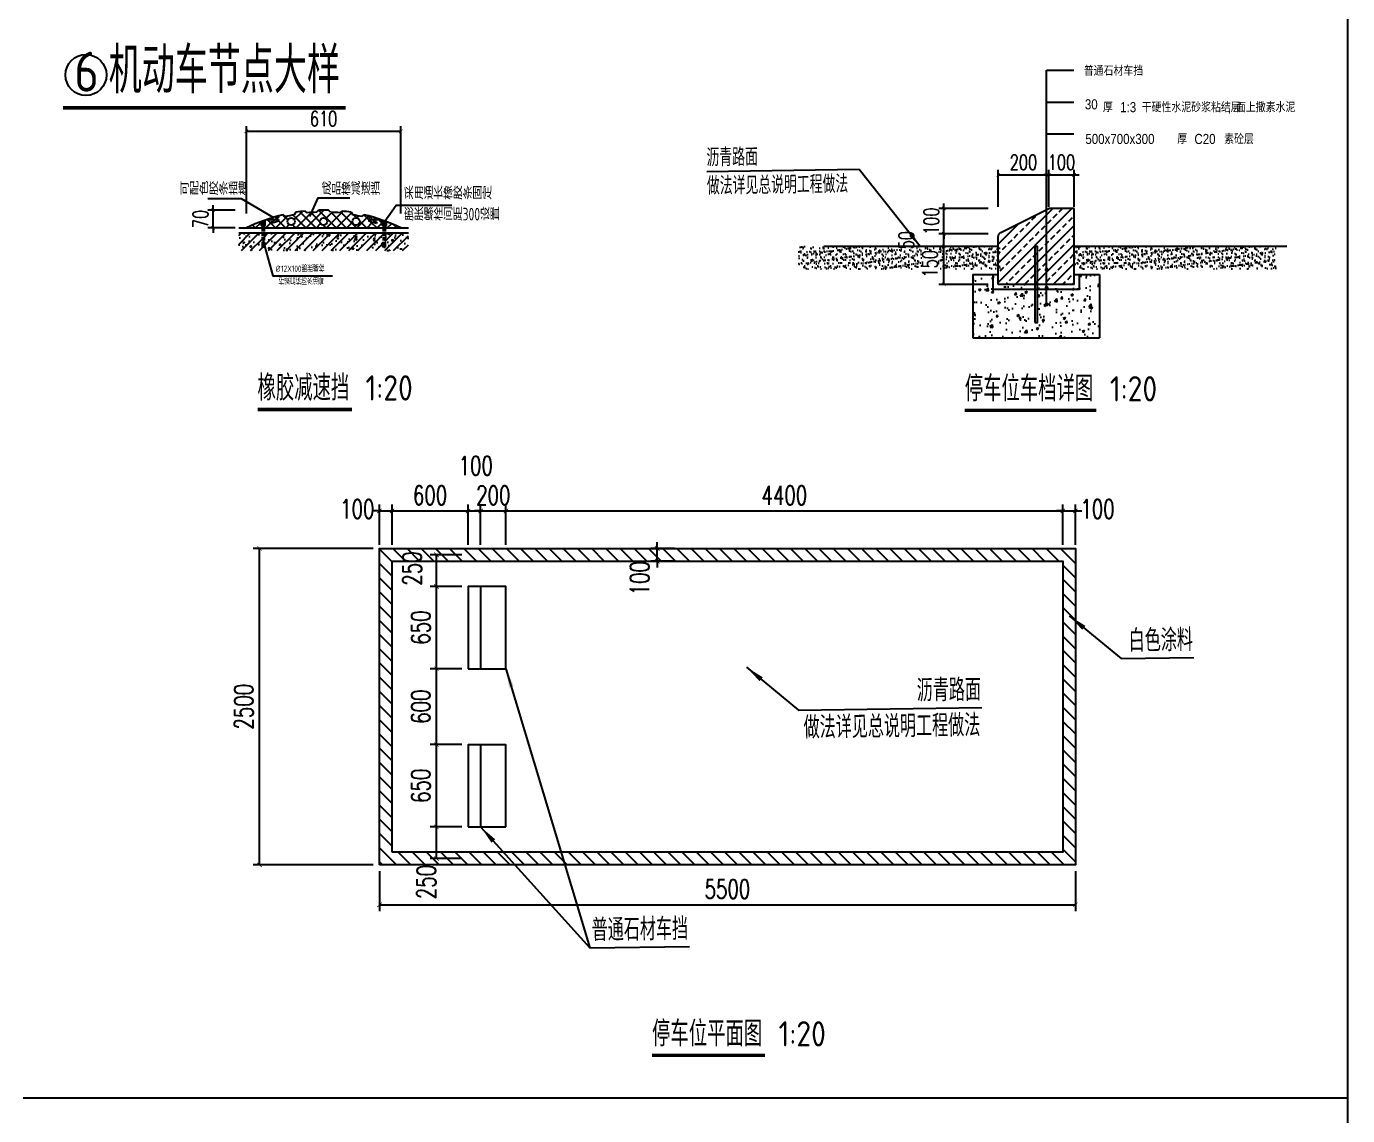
# Model space of a CAD drawing. Extents: x -40548 to 155442, y 5688 to 67136.
# Drawn here: x 125140 to 130360, y 9855 to 14156 of the extents above; entities that cross this region are included whole.
import ezdxf

# ---------------------------------------------------------------- set-up
doc = ezdxf.new("R2010")
doc.units = 0
doc.header["$LTSCALE"] = 1000
doc.linetypes.add('DASH', pattern=[0.35, 0.25, -0.1])
doc.layers.get('DEFPOINTS').update_dxf_attribs({"color": 200})
for name, color, linetype in [('0-HATCH', 8, 'Continuous'), ('1Y11景观Landscape', 4, 'Continuous'), ('1Y91面层装饰DecorativeFinish', 2, 'Continuous'), ('1Y96详图碎部填充Hatch', 127, 'Continuous'), ('1Y96详图碎部填充Hatch-RefEdit0', 127, 'Continuous'), ('2-3', 3, 'Continuous'), ('A-AXIS-DP', 126, 'Continuous'), ('A-LIN-V', 9, 'Continuous'), ('A-TEXT', 61, 'Continuous'), ('AE-PATN-MATE', 8, 'Continuous'), ('AE-STRU-HACH', 40, 'Continuous'), ('AE-SUFC', 3, 'Continuous'), ('AE-WALL', 255, 'Continuous'), ('DIM_LEAD', 3, 'Continuous'), ('DIM_SYMB', 3, 'Continuous'), ('PUB_DIM', 3, 'Continuous'), ('建-尺寸', 3, 'Continuous')]:
    doc.layers.add(name, color=color, linetype=linetype)
doc.styles.add('_TCH_DIM', font='SIMPLEX', dxfattribs={"bigfont": 'GBCBIG'})
doc.styles.add('_TCH_DIM_T3', font='SIMPLEX', dxfattribs={"width": 0.705882, "bigfont": 'GBCBIG'})
doc.styles.add('A-DIM_T3', font='SIMPLEX', dxfattribs={"width": 0.705882, "bigfont": 'GBCBIG'})
doc.styles.get("Standard").update_dxf_attribs({"font": 'gbenor.shx', "bigfont": 'gbcbig.shx'})
doc.styles.add('TH-STYLE1', font='@TSSDENG', dxfattribs={"width": 0.7, "bigfont": '@TSSDCHN'})
doc.styles.add('文字', font='jrs.shx', dxfattribs={"width": 0.85, "bigfont": 'hztxt.shx'})
doc.dimstyles.new('_TCH_ARCH-20', dxfattribs={"dimscale": 20, "dimtxt": 2.975, "dimasz": 1, "dimexe": 1, "dimexo": 1, "dimgap": 1, "dimtad": 1, "dimdec": 0, "dimzin": 0, "dimdsep": 46, "dimtxsty": '_TCH_DIM_T3', "dimblk": 'ARCHTICK', "dimcen": 0.09, "dimclrt": 7, "dimazin": 2, "dimtfac": 1, "dimtdec": 0, "dimtix": 1, "dimtmove": 2, "dimatfit": 3, "dimfxl": 0, "dimtolj": 1, "dimtzin": 0, "dimarcsym": 0})
doc.dimstyles.new('_TCH_ARCH-50', dxfattribs={"dimscale": 50, "dimtxt": 2.975, "dimasz": 1, "dimexe": 1, "dimexo": 1, "dimgap": 1, "dimtad": 1, "dimdec": 0, "dimzin": 0, "dimdsep": 46, "dimtxsty": '_TCH_DIM_T3', "dimblk": 'ARCHTICK', "dimcen": 0.09, "dimclrt": 7, "dimazin": 2, "dimtfac": 1, "dimtdec": 0, "dimtix": 1, "dimtmove": 2, "dimatfit": 3, "dimfxl": 0, "dimtolj": 1, "dimtzin": 0, "dimarcsym": 0})
doc.dimstyles.new('A-DIM-50', dxfattribs={"dimscale": 50, "dimtxt": 2.975, "dimasz": 1, "dimexe": 1, "dimexo": 1, "dimgap": 1, "dimtad": 1, "dimdec": 0, "dimzin": 0, "dimdsep": 46, "dimtxsty": 'A-DIM_T3', "dimblk": 'ARCHTICK', "dimcen": 0.09, "dimclrt": 7, "dimazin": 2, "dimtfac": 1, "dimtdec": 0, "dimtix": 1, "dimtmove": 2, "dimatfit": 3, "dimfxl": 0, "dimtolj": 1, "dimtzin": 0, "dimarcsym": 0})

# ---------------------------------------------------------------- blocks, each defined once
blk = doc.blocks.new('A$C7E667469')
at = {"layer": '1Y11景观Landscape'}
h = blk.add_hatch(dxfattribs=at)
h.set_pattern_fill('ANSI31', color=0, scale=50, angle=359.1732)
h.set_pattern_definition([(45, (-67659.79, -15784.92), (-56.1266, 56.1266), [])])
h.paths.add_polyline_path([(-1183, 2281), (1317, 2281), (1317, -3219), (-1183, -3219)])
h.paths.add_polyline_path([(-1083, 2181), (1217, 2181), (1217, -3119), (-1083, -3119)], flags=16)
at = {"layer": '1Y11景观Landscape', "color": 0}
for p, q in [((-883, 1481), (-233, 1481)), ((367, 1481), (1017, 1481))]:
    blk.add_line(p, q, dxfattribs=at)
for points in [[(-1183, 2281), (1317, 2281), (1317, -3219), (-1183, -3219)], [(-1083, 2181), (1217, 2181), (1217, -3119), (-1083, -3119)]]:
    blk.add_lwpolyline(points, close=True, dxfattribs=at)
for points in [[(-883, 1581), (-883, 1281)], [(-883, 1281), (-233, 1281), (-233, 1581), (-883, 1581)], [(367, 1581), (367, 1281)], [(367, 1281), (1017, 1281), (1017, 1581), (367, 1581)]]:
    blk.add_lwpolyline(points, dxfattribs=at)
blk = doc.blocks.new('_ArchTick')
at = {"color": 0, "linetype": 'ByBlock', "const_width": 0.1}
blk.add_lwpolyline([(-0.35, -0.35), (0.35, 0.35)], dxfattribs=at)
blk = doc.blocks.new('*D257')
at = {"layer": 'DEFPOINTS', "color": 0}
for p in [(141874, 9697), (142062, 9697), (142062, 9597)]:
    blk.add_point(p, dxfattribs=at)
at = {"layer": 'PUB_DIM', "color": 0, "lineweight": -2}
for p, q in [((141874, 9697), (141874, 9747)), ((142012, 9697), (141824, 9697)), ((141874, 9597), (141874, 9697)), ((142012, 9597), (141824, 9597)), ((141874, 9597), (141874, 9547))]:
    blk.add_line(p, q, dxfattribs=at)
at = {"layer": 'PUB_DIM', "color": 0, "lineweight": -2, "xscale": 50, "yscale": 50, "zscale": 50}
for p, rotation in [((141874, 9697), 270.0000009600452), ((141874, 9597), 90.00000096004514)]:
    blk.add_blockref('_ArchTick', p, dxfattribs=dict(at, rotation=rotation))
at = {"layer": 'PUB_DIM', "color": 7, "insert": (141736, 9462), "char_height": 148.8, "attachment_point": 5, "rotation": 90, "style": '_TCH_DIM_T3'}
blk.add_mtext('\\A1;100', dxfattribs=at)
blk = doc.blocks.new('*D258')
at = {"layer": 'DEFPOINTS', "color": 0}
for p in [(139779, 9993), (139679, 9675), (139779, 9675)]:
    blk.add_point(p, dxfattribs=at)
at = {"layer": 'PUB_DIM', "color": 0, "lineweight": -2}
for p, q in [((139679, 9725), (139679, 10043)), ((139779, 9725), (139779, 10043)), ((139679, 9993), (139629, 9993)), ((139679, 9993), (139779, 9993)), ((139779, 9993), (139829, 9993))]:
    blk.add_line(p, q, dxfattribs=at)
at = {"layer": 'PUB_DIM', "color": 0, "lineweight": -2, "xscale": 50, "yscale": 50, "zscale": 50}
blk.add_blockref('_ArchTick', (139679, 9993), dxfattribs=at)
at = {"layer": 'PUB_DIM', "color": 0, "lineweight": -2, "xscale": 50, "yscale": 50, "zscale": 50, "rotation": 180}
blk.add_blockref('_ArchTick', (139779, 9993), dxfattribs=at)
at = {"layer": 'PUB_DIM', "color": 7, "insert": (139504, 10008), "char_height": 148.8, "attachment_point": 5, "style": '_TCH_DIM_T3'}
blk.add_mtext('\\A1;100', dxfattribs=at)
blk = doc.blocks.new('*D259')
at = {"layer": 'DEFPOINTS', "color": 0}
for p in [(140379, 9993), (139779, 9675), (140379, 9675)]:
    blk.add_point(p, dxfattribs=at)
at = {"layer": 'PUB_DIM', "color": 0, "lineweight": -2}
for p, q in [((139779, 9725), (139779, 10043)), ((140379, 9725), (140379, 10043)), ((139779, 9993), (140379, 9993))]:
    blk.add_line(p, q, dxfattribs=at)
at = {"layer": 'PUB_DIM', "color": 0, "lineweight": -2, "xscale": 50, "yscale": 50, "zscale": 50, "rotation": 180}
blk.add_blockref('_ArchTick', (139779, 9993), dxfattribs=at)
at = {"layer": 'PUB_DIM', "color": 0, "lineweight": -2, "xscale": 50, "yscale": 50, "zscale": 50}
blk.add_blockref('_ArchTick', (140379, 9993), dxfattribs=at)
at = {"layer": 'PUB_DIM', "color": 7, "insert": (140079, 10117), "char_height": 148.8, "attachment_point": 5, "style": '_TCH_DIM_T3'}
blk.add_mtext('\\A1;600', dxfattribs=at)
blk = doc.blocks.new('*D260')
at = {"layer": 'DEFPOINTS', "color": 0}
for p in [(140479, 9993), (140379, 9675), (140479, 9675)]:
    blk.add_point(p, dxfattribs=at)
at = {"layer": 'PUB_DIM', "color": 0, "lineweight": -2}
for p, q in [((140379, 9725), (140379, 10043)), ((140479, 9725), (140479, 10043)), ((140379, 9993), (140479, 9993))]:
    blk.add_line(p, q, dxfattribs=at)
at = {"layer": 'PUB_DIM', "color": 0, "lineweight": -2, "xscale": 50, "yscale": 50, "zscale": 50, "rotation": 180}
blk.add_blockref('_ArchTick', (140379, 9993), dxfattribs=at)
at = {"layer": 'PUB_DIM', "color": 0, "lineweight": -2, "xscale": 50, "yscale": 50, "zscale": 50}
blk.add_blockref('_ArchTick', (140479, 9993), dxfattribs=at)
at = {"layer": 'PUB_DIM', "color": 7, "insert": (140440, 10350), "char_height": 148.8, "attachment_point": 5, "style": '_TCH_DIM_T3'}
blk.add_mtext('\\A1;100', dxfattribs=at)
blk = doc.blocks.new('*D261')
at = {"layer": 'DEFPOINTS', "color": 0}
for p in [(140679, 9993), (140479, 9675), (140679, 9675)]:
    blk.add_point(p, dxfattribs=at)
at = {"layer": 'PUB_DIM', "color": 0, "lineweight": -2}
for p, q in [((140479, 9725), (140479, 10043)), ((140679, 9725), (140679, 10043)), ((140479, 9993), (140429, 9993)), ((140479, 9993), (140679, 9993)), ((140679, 9993), (140729, 9993))]:
    blk.add_line(p, q, dxfattribs=at)
at = {"layer": 'PUB_DIM', "color": 0, "lineweight": -2, "xscale": 50, "yscale": 50, "zscale": 50}
blk.add_blockref('_ArchTick', (140479, 9993), dxfattribs=at)
at = {"layer": 'PUB_DIM', "color": 0, "lineweight": -2, "xscale": 50, "yscale": 50, "zscale": 50, "rotation": 180}
blk.add_blockref('_ArchTick', (140679, 9993), dxfattribs=at)
at = {"layer": 'PUB_DIM', "color": 7, "insert": (140579, 10117), "char_height": 148.8, "attachment_point": 5, "style": '_TCH_DIM_T3'}
blk.add_mtext('\\A1;200', dxfattribs=at)
blk = doc.blocks.new('*D262')
at = {"layer": 'DEFPOINTS', "color": 0}
for p in [(145079, 9993), (140679, 9675), (145079, 9675)]:
    blk.add_point(p, dxfattribs=at)
at = {"layer": 'PUB_DIM', "color": 0, "lineweight": -2}
for p, q in [((140679, 9725), (140679, 10043)), ((145079, 9725), (145079, 10043)), ((140679, 9993), (145079, 9993))]:
    blk.add_line(p, q, dxfattribs=at)
at = {"layer": 'PUB_DIM', "color": 0, "lineweight": -2, "xscale": 50, "yscale": 50, "zscale": 50, "rotation": 180}
blk.add_blockref('_ArchTick', (140679, 9993), dxfattribs=at)
at = {"layer": 'PUB_DIM', "color": 0, "lineweight": -2, "xscale": 50, "yscale": 50, "zscale": 50}
blk.add_blockref('_ArchTick', (145079, 9993), dxfattribs=at)
at = {"layer": 'PUB_DIM', "color": 7, "insert": (142879, 10117), "char_height": 148.8, "attachment_point": 5, "style": '_TCH_DIM_T3'}
blk.add_mtext('\\A1;4400', dxfattribs=at)
blk = doc.blocks.new('*D263')
at = {"layer": 'DEFPOINTS', "color": 0}
for p in [(145179, 9993), (145079, 9675), (145179, 9675)]:
    blk.add_point(p, dxfattribs=at)
at = {"layer": 'PUB_DIM', "color": 0, "lineweight": -2}
for p, q in [((145079, 9725), (145079, 10043)), ((145179, 9725), (145179, 10043)), ((145079, 9993), (145029, 9993)), ((145079, 9993), (145179, 9993)), ((145179, 9993), (145229, 9993))]:
    blk.add_line(p, q, dxfattribs=at)
at = {"layer": 'PUB_DIM', "color": 0, "lineweight": -2, "xscale": 50, "yscale": 50, "zscale": 50}
blk.add_blockref('_ArchTick', (145079, 9993), dxfattribs=at)
at = {"layer": 'PUB_DIM', "color": 0, "lineweight": -2, "xscale": 50, "yscale": 50, "zscale": 50, "rotation": 180}
blk.add_blockref('_ArchTick', (145179, 9993), dxfattribs=at)
at = {"layer": 'PUB_DIM', "color": 7, "insert": (145354, 10008), "char_height": 148.8, "attachment_point": 5, "style": '_TCH_DIM_T3'}
blk.add_mtext('\\A1;100', dxfattribs=at)
blk = doc.blocks.new('*D264')
at = {"layer": 'DEFPOINTS', "color": 0}
for p in [(140130, 7497), (140379, 7497), (140379, 7247)]:
    blk.add_point(p, dxfattribs=at)
at = {"layer": 'PUB_DIM', "color": 0, "lineweight": -2}
for p, q in [((140329, 7497), (140080, 7497)), ((140130, 7247), (140130, 7497)), ((140329, 7247), (140080, 7247))]:
    blk.add_line(p, q, dxfattribs=at)
at = {"layer": 'PUB_DIM', "color": 0, "lineweight": -2, "xscale": 50, "yscale": 50, "zscale": 50}
for p, rotation in [((140130, 7497), 90.00001371448006), ((140130, 7247), 270.0000137144801)]:
    blk.add_blockref('_ArchTick', p, dxfattribs=dict(at, rotation=rotation))
at = {"layer": 'PUB_DIM', "color": 7, "insert": (140049, 7062), "char_height": 148.8, "attachment_point": 5, "rotation": 90, "style": '_TCH_DIM_T3'}
blk.add_mtext('\\A1;250', dxfattribs=at)
blk = doc.blocks.new('*D265')
at = {"layer": 'DEFPOINTS', "color": 0}
for p in [(140130, 8147), (140379, 8147), (140379, 7497)]:
    blk.add_point(p, dxfattribs=at)
at = {"layer": 'PUB_DIM', "color": 0, "lineweight": -2}
for p, q in [((140329, 8147), (140080, 8147)), ((140130, 7497), (140130, 8147)), ((140329, 7497), (140080, 7497))]:
    blk.add_line(p, q, dxfattribs=at)
at = {"layer": 'PUB_DIM', "color": 0, "lineweight": -2, "xscale": 50, "yscale": 50, "zscale": 50}
for p, rotation in [((140130, 8147), 90.00001371447806), ((140130, 7497), 270.0000137144781)]:
    blk.add_blockref('_ArchTick', p, dxfattribs=dict(at, rotation=rotation))
at = {"layer": 'PUB_DIM', "color": 7, "insert": (140006, 7822), "char_height": 148.8, "attachment_point": 5, "rotation": 90, "style": '_TCH_DIM_T3'}
blk.add_mtext('\\A1;650', dxfattribs=at)
blk = doc.blocks.new('*D266')
at = {"layer": 'DEFPOINTS', "color": 0}
for p in [(140130, 8747), (140379, 8747), (140379, 8147)]:
    blk.add_point(p, dxfattribs=at)
at = {"layer": 'PUB_DIM', "color": 0, "lineweight": -2}
for p, q in [((140329, 8747), (140080, 8747)), ((140130, 8147), (140130, 8747)), ((140329, 8147), (140080, 8147))]:
    blk.add_line(p, q, dxfattribs=at)
at = {"layer": 'PUB_DIM', "color": 0, "lineweight": -2, "xscale": 50, "yscale": 50, "zscale": 50}
for p, rotation in [((140130, 8747), 90.00001371447809), ((140130, 8147), 270.0000137144781)]:
    blk.add_blockref('_ArchTick', p, dxfattribs=dict(at, rotation=rotation))
at = {"layer": 'PUB_DIM', "color": 7, "insert": (140006, 8447), "char_height": 148.8, "attachment_point": 5, "rotation": 90, "style": '_TCH_DIM_T3'}
blk.add_mtext('\\A1;600', dxfattribs=at)
blk = doc.blocks.new('*D267')
at = {"layer": 'DEFPOINTS', "color": 0}
for p in [(140130, 9397), (140379, 9397), (140379, 8747)]:
    blk.add_point(p, dxfattribs=at)
at = {"layer": 'PUB_DIM', "color": 0, "lineweight": -2}
for p, q in [((140329, 9397), (140080, 9397)), ((140130, 8747), (140130, 9397)), ((140329, 8747), (140080, 8747))]:
    blk.add_line(p, q, dxfattribs=at)
at = {"layer": 'PUB_DIM', "color": 0, "lineweight": -2, "xscale": 50, "yscale": 50, "zscale": 50}
for p, rotation in [((140130, 9397), 90.00001371447806), ((140130, 8747), 270.0000137144781)]:
    blk.add_blockref('_ArchTick', p, dxfattribs=dict(at, rotation=rotation))
at = {"layer": 'PUB_DIM', "color": 7, "insert": (140006, 9072), "char_height": 148.8, "attachment_point": 5, "rotation": 90, "style": '_TCH_DIM_T3'}
blk.add_mtext('\\A1;650', dxfattribs=at)
blk = doc.blocks.new('*D268')
at = {"layer": 'DEFPOINTS', "color": 0}
for p in [(140130, 9647), (140379, 9647), (140379, 9397)]:
    blk.add_point(p, dxfattribs=at)
at = {"layer": 'PUB_DIM', "color": 0, "lineweight": -2}
for p, q in [((140329, 9647), (140080, 9647)), ((140130, 9397), (140130, 9647)), ((140329, 9397), (140080, 9397))]:
    blk.add_line(p, q, dxfattribs=at)
at = {"layer": 'PUB_DIM', "color": 0, "lineweight": -2, "xscale": 50, "yscale": 50, "zscale": 50}
for p, rotation in [((140130, 9647), 90.00001371448006), ((140130, 9397), 270.0000137144801)]:
    blk.add_blockref('_ArchTick', p, dxfattribs=dict(at, rotation=rotation))
at = {"layer": 'PUB_DIM', "color": 7, "insert": (139937, 9538), "char_height": 148.8, "attachment_point": 5, "rotation": 90, "style": '_TCH_DIM_T3'}
blk.add_mtext('\\A1;250', dxfattribs=at)
blk = doc.blocks.new('*D269')
at = {"layer": 'DEFPOINTS', "color": 0}
for p in [(139679, 7197), (145179, 7197), (145179, 6882)]:
    blk.add_point(p, dxfattribs=at)
at = {"layer": 'PUB_DIM', "color": 0, "lineweight": -2}
for p, q in [((139679, 7147), (139679, 6832)), ((145179, 7147), (145179, 6832)), ((139679, 6882), (145179, 6882))]:
    blk.add_line(p, q, dxfattribs=at)
at = {"layer": 'PUB_DIM', "color": 0, "lineweight": -2, "xscale": 50, "yscale": 50, "zscale": 50, "rotation": 180}
blk.add_blockref('_ArchTick', (139679, 6882), dxfattribs=at)
at = {"layer": 'PUB_DIM', "color": 0, "lineweight": -2, "xscale": 50, "yscale": 50, "zscale": 50}
blk.add_blockref('_ArchTick', (145179, 6882), dxfattribs=at)
at = {"layer": 'PUB_DIM', "color": 7, "insert": (142429, 7006), "char_height": 148.8, "attachment_point": 5, "style": '_TCH_DIM_T3'}
blk.add_mtext('\\A1;5500', dxfattribs=at)
blk = doc.blocks.new('*D270')
at = {"layer": 'DEFPOINTS', "color": 0}
for p in [(138732, 9697), (139679, 9697), (139679, 7197)]:
    blk.add_point(p, dxfattribs=at)
at = {"layer": '建-尺寸', "color": 0, "lineweight": -2}
for p, q in [((139629, 9697), (138682, 9697)), ((138732, 7197), (138732, 9697)), ((139629, 7197), (138682, 7197))]:
    blk.add_line(p, q, dxfattribs=at)
at = {"layer": '建-尺寸', "color": 0, "lineweight": -2, "xscale": 50, "yscale": 50, "zscale": 50}
for p, rotation in [((138732, 9697), 90.00000006983535), ((138732, 7197), 270.0000000698354)]:
    blk.add_blockref('_ArchTick', p, dxfattribs=dict(at, rotation=rotation))
at = {"layer": '建-尺寸', "color": 7, "insert": (138607, 8447), "char_height": 148.8, "attachment_point": 5, "rotation": 90, "style": 'A-DIM_T3'}
blk.add_mtext('\\A1;2500', dxfattribs=at)
blk = doc.blocks.new('*D188')
at = {"layer": 'DEFPOINTS', "color": 0}
for p in [(126618.7, 13742.3), (126008.7, 13397.3), (126618.7, 13397.3)]:
    blk.add_point(p, dxfattribs=at)
at = {"layer": 'PUB_DIM', "color": 0, "lineweight": -2}
for p, q in [((126008.7, 13417.3), (126008.7, 13762.3)), ((126008.7, 13742.3), (126618.7, 13742.3)), ((126618.7, 13417.3), (126618.7, 13762.3))]:
    blk.add_line(p, q, dxfattribs=at)
at = {"layer": 'PUB_DIM', "color": 0, "lineweight": -2, "xscale": 20, "yscale": 20, "zscale": 20, "rotation": 180}
blk.add_blockref('_ArchTick', (126008.7, 13742.3), dxfattribs=at)
at = {"layer": 'PUB_DIM', "color": 0, "lineweight": -2, "xscale": 20, "yscale": 20, "zscale": 20}
blk.add_blockref('_ArchTick', (126618.7, 13742.3), dxfattribs=at)
at = {"layer": 'PUB_DIM', "color": 7, "insert": (126313.7, 13792.1), "char_height": 59.5, "attachment_point": 5, "style": '_TCH_DIM_T3'}
blk.add_mtext('\\A1;610', dxfattribs=at)
blk = doc.blocks.new('*D189')
at = {"layer": 'DEFPOINTS', "color": 0}
for p in [(125877, 13430.9), (125983.9, 13430.9), (125983.9, 13360.9)]:
    blk.add_point(p, dxfattribs=at)
at = {"layer": 'PUB_DIM', "color": 0, "lineweight": -2}
for p, q in [((125963.9, 13430.9), (125857, 13430.9)), ((125877, 13430.9), (125877, 13450.9)), ((125877, 13360.9), (125877, 13430.9)), ((125963.9, 13360.9), (125857, 13360.9)), ((125877, 13360.9), (125877, 13340.9))]:
    blk.add_line(p, q, dxfattribs=at)
at = {"layer": 'PUB_DIM', "color": 0, "lineweight": -2, "xscale": 20, "yscale": 20, "zscale": 20}
for p, rotation in [((125877, 13430.9), 270), ((125877, 13360.9), 90)]:
    blk.add_blockref('_ArchTick', p, dxfattribs=dict(at, rotation=rotation))
at = {"layer": 'PUB_DIM', "color": 7, "insert": (125827.3, 13395.9), "char_height": 59.5, "attachment_point": 5, "rotation": 90, "style": '_TCH_DIM_T3'}
blk.add_mtext('\\A1;70', dxfattribs=at)
blk = doc.blocks.new('*D206')
at = {"layer": 'DEFPOINTS', "color": 0}
for p in [(128764.7, 13287.2), (128959.2, 13287.2), (128959.2, 13137.2)]:
    blk.add_point(p, dxfattribs=at)
at = {"layer": 'PUB_DIM', "color": 0, "lineweight": -2}
for p, q in [((128939.2, 13287.2), (128744.7, 13287.2)), ((128764.7, 13137.2), (128764.7, 13287.2)), ((128939.2, 13137.2), (128744.7, 13137.2))]:
    blk.add_line(p, q, dxfattribs=at)
at = {"layer": 'PUB_DIM', "color": 0, "lineweight": -2, "xscale": 20, "yscale": 20, "zscale": 20}
for p, rotation in [((128764.7, 13287.2), 90.0000009620128), ((128764.7, 13137.2), 270.0000009620128)]:
    blk.add_blockref('_ArchTick', p, dxfattribs=dict(at, rotation=rotation))
at = {"layer": 'PUB_DIM', "color": 7, "insert": (128709.7, 13219.1), "char_height": 59.5, "attachment_point": 5, "rotation": 90, "style": '_TCH_DIM_T3'}
blk.add_mtext('\\A1;150', dxfattribs=at)
blk = doc.blocks.new('*D207')
at = {"layer": 'DEFPOINTS', "color": 0}
for p in [(128764.7, 13337.2), (128959.2, 13337.2), (128959.2, 13287.2)]:
    blk.add_point(p, dxfattribs=at)
at = {"layer": 'PUB_DIM', "color": 0, "lineweight": -2}
for p, q in [((128939.2, 13337.2), (128744.7, 13337.2)), ((128764.7, 13287.2), (128764.7, 13337.2)), ((128939.2, 13287.2), (128744.7, 13287.2))]:
    blk.add_line(p, q, dxfattribs=at)
at = {"layer": 'PUB_DIM', "color": 0, "lineweight": -2, "xscale": 20, "yscale": 20, "zscale": 20}
for p, rotation in [((128764.7, 13337.2), 90.00000096201278), ((128764.7, 13287.2), 270.0000009620127)]:
    blk.add_blockref('_ArchTick', p, dxfattribs=dict(at, rotation=rotation))
at = {"layer": 'PUB_DIM', "color": 7, "insert": (128616.1, 13312.2), "char_height": 59.5, "attachment_point": 5, "rotation": 90, "style": '_TCH_DIM_T3'}
blk.add_mtext('\\A1;50', dxfattribs=at)
blk = doc.blocks.new('*D208')
at = {"layer": 'DEFPOINTS', "color": 0}
for p in [(128764.7, 13437.2), (128959.2, 13437.2), (128959.2, 13337.2)]:
    blk.add_point(p, dxfattribs=at)
at = {"layer": 'PUB_DIM', "color": 0, "lineweight": -2}
for p, q in [((128939.2, 13437.2), (128744.7, 13437.2)), ((128764.7, 13437.2), (128764.7, 13457.2)), ((128764.7, 13337.2), (128764.7, 13437.2)), ((128939.2, 13337.2), (128744.7, 13337.2)), ((128764.7, 13337.2), (128764.7, 13317.2))]:
    blk.add_line(p, q, dxfattribs=at)
at = {"layer": 'PUB_DIM', "color": 0, "lineweight": -2, "xscale": 20, "yscale": 20, "zscale": 20}
for p, rotation in [((128764.7, 13437.2), 270.0000009620127), ((128764.7, 13337.2), 90.00000096201279)]:
    blk.add_blockref('_ArchTick', p, dxfattribs=dict(at, rotation=rotation))
at = {"layer": 'PUB_DIM', "color": 7, "insert": (128715, 13387.2), "char_height": 59.5, "attachment_point": 5, "rotation": 90, "style": '_TCH_DIM_T3'}
blk.add_mtext('\\A1;100', dxfattribs=at)
blk = doc.blocks.new('*D209')
at = {"layer": 'DEFPOINTS', "color": 0}
for p in [(129179.2, 13569.9), (128979.2, 13423.5), (129179.2, 13423.5)]:
    blk.add_point(p, dxfattribs=at)
at = {"layer": 'PUB_DIM', "color": 0, "lineweight": -2}
for p, q in [((128979.2, 13443.5), (128979.2, 13589.9)), ((129179.2, 13443.5), (129179.2, 13589.9)), ((128979.2, 13569.9), (129179.2, 13569.9))]:
    blk.add_line(p, q, dxfattribs=at)
at = {"layer": 'PUB_DIM', "color": 0, "lineweight": -2, "xscale": 20, "yscale": 20, "zscale": 20, "rotation": 180}
blk.add_blockref('_ArchTick', (128979.2, 13569.9), dxfattribs=at)
at = {"layer": 'PUB_DIM', "color": 0, "lineweight": -2, "xscale": 20, "yscale": 20, "zscale": 20}
blk.add_blockref('_ArchTick', (129179.2, 13569.9), dxfattribs=at)
at = {"layer": 'PUB_DIM', "color": 7, "insert": (129079.2, 13619.7), "char_height": 59.5, "attachment_point": 5, "style": '_TCH_DIM_T3'}
blk.add_mtext('\\A1;200', dxfattribs=at)
blk = doc.blocks.new('*D210')
at = {"layer": 'DEFPOINTS', "color": 0}
for p in [(129279.2, 13569.9), (129179.2, 13423.5), (129279.2, 13423.5)]:
    blk.add_point(p, dxfattribs=at)
at = {"layer": 'PUB_DIM', "color": 0, "lineweight": -2}
for p, q in [((129179.2, 13443.5), (129179.2, 13589.9)), ((129279.2, 13443.5), (129279.2, 13589.9)), ((129179.2, 13569.9), (129159.2, 13569.9)), ((129179.2, 13569.9), (129279.2, 13569.9)), ((129279.2, 13569.9), (129299.2, 13569.9))]:
    blk.add_line(p, q, dxfattribs=at)
at = {"layer": 'PUB_DIM', "color": 0, "lineweight": -2, "xscale": 20, "yscale": 20, "zscale": 20}
blk.add_blockref('_ArchTick', (129179.2, 13569.9), dxfattribs=at)
at = {"layer": 'PUB_DIM', "color": 0, "lineweight": -2, "xscale": 20, "yscale": 20, "zscale": 20, "rotation": 180}
blk.add_blockref('_ArchTick', (129279.2, 13569.9), dxfattribs=at)
at = {"layer": 'PUB_DIM', "color": 7, "insert": (129229.2, 13619.7), "char_height": 59.5, "attachment_point": 5, "style": '_TCH_DIM_T3'}
blk.add_mtext('\\A1;100', dxfattribs=at)
blk = doc.blocks.new('345345retert')
at = {"layer": 'DIM_LEAD'}
for points in [[(145129.6, 9165.4), (145232.8, 9054.7), (145258.2, 9085.6)], [(140679, 8747.1), (140703, 8597.7), (140741.3, 8609.2)], [(142580, 8759), (142683.1, 8648.2), (142708.5, 8679.1)], [(140479, 7497.1), (140564.6, 7372.4), (140594.3, 7399.2)]]:
    blk.add_hatch(color=256, dxfattribs=at).paths.add_polyline_path(points, flags=17)
for p, q in [((145129.6, 9165.4), (145541.2, 8826.9)), ((145541.2, 8826.9), (146115.4, 8835.1)), ((140679, 8747.1), (141341.4, 6541.7)), ((142580, 8759), (142991.6, 8420.4)), ((142991.6, 8420.4), (144440.5, 8441.3)), ((140479, 7497.1), (141341.4, 6541.7)), ((141341.4, 6541.7), (142128.2, 6553))]:
    blk.add_line(p, q, dxfattribs=at)
at = {"rotation": 89.99999981724731}
blk.add_blockref('A$C7E667469', (141960.1, 8379.8), dxfattribs=at)
at = {"layer": 'DIM_LEAD', "color": 7, "style": '_TCH_DIM'}
for s, height, p in [('白色涂料', 176.3, (145601.3, 8880.2)), ('沥青路面', 176.3, (143926.5, 8486.4)), ('做法详见总说明工程做法', 176.296, (143032.3, 8193.5)), ('普通石材车挡', 176.3, (141357.6, 6594.4))]:
    blk.add_text(s, height=height, rotation=0.82676, dxfattribs=at).set_placement(p)
at = {"layer": 'PUB_DIM'}
for base, p1, p2, angle, picture, middle in [((140479, 9992.5), (140379, 9674.6), (140479, 9674.6), 0, '*D260', (140440, 10350)), ((139779, 9992.5), (139679, 9674.6), (139779, 9674.6), 0, '*D258', (139504, 10008)), ((145179, 9992.5), (145079, 9674.6), (145179, 9674.6), 0, '*D263', (145354, 10008)), ((141873.5, 9697.1), (142062.3, 9597.1), (142062.3, 9697.1), 90, '*D257', (141736, 9462.1)), ((140130, 9647.1), (140379, 9397.1), (140379, 9647.1), 90.00001, '*D268', (139936.7, 9537.8)), ((140130, 7497.1), (140379, 7247.1), (140379, 7497.1), 90.00001, '*D264', (140049.5, 7062.1))]:
    dim = blk.add_linear_dim(base=base, p1=p1, p2=p2, angle=angle, dimstyle='_TCH_ARCH-50', dxfattribs=at)
    dim.commit()
    dim.dimension.update_dxf_attribs({"geometry": picture, "text_midpoint": middle, "dimtype": 161})
for p1, p2, distance, picture, middle in [((139779, 9674.6), (140379, 9674.6), 318, '*D259', (140079, 10116.9)), ((140479, 9674.6), (140679, 9674.6), 318, '*D261', (140579, 10116.9)), ((140679, 9674.6), (145079, 9674.6), 318, '*D262', (142879, 10116.9)), ((140379, 8747.1), (140379, 9397.1), 249, '*D267', (140005.6, 9072.1)), ((140379, 8147.1), (140379, 8747.1), 249, '*D266', (140005.6, 8447.1)), ((140379, 7497.1), (140379, 8147.1), 249, '*D265', (140005.6, 7822.1)), ((139679, 7197.1), (145179, 7197.1), -315.4, '*D269', (142429, 7006.1))]:
    dim = blk.add_aligned_dim(p1=p1, p2=p2, distance=distance, dimstyle='_TCH_ARCH-50', dxfattribs=at)
    dim.commit()
    dim.dimension.update_dxf_attribs({"geometry": picture, "text_midpoint": middle})
at = {"layer": '建-尺寸'}
dim = blk.add_aligned_dim(p1=(139679, 7197.1), p2=(139679, 9697.1), distance=947.5, dimstyle='A-DIM-50', dxfattribs=at)
dim.commit()
dim.dimension.update_dxf_attribs({"geometry": '*D270', "text_midpoint": (138607.1, 8447.1)})

msp = doc.modelspace()

# ---------------------------------------------------------------- hatches: boundary and pattern name
at = {"layer": '0-HATCH'}
h = msp.add_hatch(dxfattribs=at)
h.set_pattern_fill('AR-SAND', color=256, scale=10, style=0)
h.set_pattern_definition([(38.32676, (144045.32, 24631.818), (-1.153023, 24.45657), [0, -19.304, 0, -21.59, 0, -20.6375]), (8.32676, (144045.32, 24631.818), (21.956665, 36.161836), [0, -10.414, 0, -17.399, 0, -6.6675]), (328.32676, (144029.7, 24631.593), (39.544464, 0.64252), [0, -6.35, 0, -22.86, 0, -29.845]), (318.32676, (144029.7, 24631.593), (38.013014, 11.69618), [0, -3.175, 0, -14.986, 0, -17.145])])
h.paths.add_polyline_path([(128189.2, 13198.7), (128989.9, 13198.7), (128989.9, 13287.2), (128189.2, 13287.2)])
h = msp.add_hatch(dxfattribs=at)
h.set_pattern_fill('AR-SAND', color=256, scale=10, style=0)
h.set_pattern_definition([(38.32676, (145135.32, 24631.818), (-1.153023, 24.45657), [0, -19.304, 0, -21.59, 0, -20.6375]), (8.32676, (145135.32, 24631.818), (21.956665, 36.161836), [0, -10.414, 0, -17.399, 0, -6.6675]), (328.32676, (145119.7, 24631.593), (39.544464, 0.64252), [0, -6.35, 0, -22.86, 0, -29.845]), (318.32676, (145119.7, 24631.593), (38.013014, 11.69618), [0, -3.175, 0, -14.986, 0, -17.145])])
h.paths.add_polyline_path([(129279.2, 13198.7), (130079.9, 13198.7), (130079.9, 13287.2), (129279.2, 13287.2)])
at = {"layer": '1Y96详图碎部填充Hatch'}
h = msp.add_hatch(dxfattribs=at)
h.set_pattern_fill('天然石材', color=8, scale=20, style=0)
h.set_pattern_definition([(45, (140322.676, 34570.854), (-37.61808, 37.61808), []), (45, (140341.176, 34551.754), (-37.61808, 37.61808), [21, -12])])
h.paths.add_polyline_path([(129279.2, 13437.2), (129179.2, 13437.2), (128979.2, 13337.2), (128979.2, 13137.2), (129279.2, 13137.2)])
at = {"layer": '1Y96详图碎部填充Hatch-RefEdit0'}
h = msp.add_hatch(dxfattribs=at)
h.set_pattern_fill('AR-CONC', color=8, scale=50, style=0)
h.set_pattern_definition([(50, (146941.87, 35592.845), (91.09233, -7.96954), [9.525, -104.775]), (355, (146941.87, 35592.845), (-17.6214, 95.52832), [7.62, -83.82]), (100.451, (146949.46, 35592.18), (73.47125, 87.55834), [8.095, -89.045]), (46.1842, (146941.87, 35618.24), (135.5395, -21.02116), [14.2875, -157.1625]), (96.6356, (146953.17, 35616.49), (118.7021, 123.7128), [12.1425, -133.5675]), (351.184, (146941.87, 35618.24), (118.7023, 123.71256), [11.43, -125.73]), (21, (146954.57, 35611.895), (75.80744, -51.13276), [9.525, -104.775]), (326, (146954.57, 35611.895), (30.901, 92.09398), [7.62, -83.82]), (71.4514, (146960.89, 35607.63), (106.70825, 40.96143), [8.095, -89.045]), (37.5, (146941.872, 35592.845), (1.5443, 42.27752), [0, -82.804, 0, -85.09, 0, -84.1375]), (7.5, (146941.87, 35592.845), (33.40983, 50.09029), [0, -48.514, 0, -80.899, 0, -32.0675]), (327.5, (146913.55, 35592.845), (67.795298, -2.86437), [0, -31.75, 0, -99.06, 0, -131.445]), (317.5, (146900.85, 35592.845), (74.06459, 12.71325), [0, -41.275, 0, -65.786, 0, -93.345])])
h.paths.add_polyline_path([(128979.2, 13137.2), (128979.2, 13177.2), (128879.2, 13177.2), (128879.2, 12927.2), (129379.2, 12927.2), (129379.2, 13177.2), (129279.2, 13177.2), (129279.2, 13137.2)])
at = {"layer": 'AE-PATN-MATE'}
h = msp.add_hatch(dxfattribs=at)
h.set_pattern_fill('多孔材料', color=256, scale=10, style=0)
h.set_pattern_definition([(45, (-200995.943, 34799.968), (-20.0000203, 20.0000203), []), (135, (-200995.943, 34799.968), (-20.0000203, -20.0000203), [])])
h.paths.add_polyline_path([(126341.7, 13422.3), (126333.7, 13430.6, 0.0143), (126293.7, 13430.6), (126285.7, 13422.3, 0.015629), (126248.6, 13420.2), (126241, 13427.1, 0.013073), (126204.7, 13422.3), (126197.9, 13411.7, 0.017091), (126163.1, 13405.4), (126153.6, 13412.8, 0.006155), (126135.2, 13408), (126135.2, 13401.7, 0.004542), (126123.1, 13398.2), (126123.1, 13389.8, -0.004614), (126135.2, 13393.3), (126135.2, 13387.1, 0.011583), (126105.2, 13377.9), (126105.2, 13384.2, -0.004563), (126117.1, 13388), (126117.1, 13396.5, 0.006769), (126099.2, 13390.7), (126099.2, 13397.1, 0.005614), (126082.7, 13391.5), (126082.7, 13372.1), (126078.7, 13372.1), (126078.7, 13360.9), (126548.8, 13360.9), (126548.8, 13372.1), (126544.8, 13372.1), (126544.8, 13391.5, 0.005614), (126528.3, 13397.1), (126528.3, 13390.7, 0.006769), (126510.4, 13396.5), (126510.4, 13388, -0.004563), (126522.3, 13384.2), (126522.3, 13377.9, 0.011583), (126492.3, 13387.1), (126492.3, 13393.3, -0.004614), (126504.4, 13389.8), (126504.4, 13398.2, 0.004542), (126492.3, 13401.7), (126492.3, 13408, 0.006155), (126473.9, 13412.8), (126464.4, 13405.4, 0.017091), (126429.6, 13411.7), (126422.8, 13422.3, 0.013073), (126386.5, 13427.1), (126378.9, 13420.2, 0.015629)])
h.paths.add_polyline_path([(126328.2, 13386.1, -1), (126299.3, 13386.1, -1)], flags=16)
h.paths.add_polyline_path([(126456.3, 13386.1, -1), (126427.5, 13386.1, -1)], flags=16)
h.paths.add_polyline_path([(126200, 13386.1, -1), (126171.2, 13386.1, -1)], flags=16)
h.paths.add_polyline_path([(126070.7, 13360.9), (126070.7, 13372.1), (126066.7, 13372.1), (126066.7, 13385.6, 0.02035), (126008.7, 13360.9)])
h.paths.add_polyline_path([(126560.8, 13385.6), (126560.8, 13372.1), (126556.8, 13372.1), (126556.8, 13360.9), (126618.7, 13360.9, 0.02035)])
at = {"layer": 'AE-STRU-HACH'}
h = msp.add_hatch(dxfattribs=at)
h.set_pattern_fill('钢筋混凝土', color=256, scale=10, angle=270, style=0)
h.set_pattern_definition([(45, (126008.746, 13360.87), (-17.6777, 17.6777), []), (50, (126008.746, 13360.87), (71.726, -6.275), [7.5, -82.5]), (355, (126008.746, 13360.87), (-13.875, 75.219), [6, -66]), (100.451, (126014.72, 13360.35), (57.851, 68.944), [6.374, -70.114]), (46.184, (126008.75, 13380.87), (106.724, -16.552), [11.25, -123.75]), (96.636, (126017.64, 13379.49), (93.466, 97.412), [9.561, -105.171]), (351.184, (126008.75, 13380.87), (93.466, 97.412), [9, -99]), (21, (126018.746, 13375.87), (59.6907, -40.262), [7.5, -82.5]), (326, (126018.746, 13375.87), (24.3315, 72.515), [6, -66]), (71.451, (126023.72, 13372.515), (84.022, 32.253), [6.374, -70.114]), (37.5, (126008.746, 13360.87), (1.216, 33.2894), [0, -65.2, 0, -67, 0, -66.25]), (7.5, (126008.746, 13360.87), (26.307, 39.4412), [0, -38.2, 0, -63.7, 0, -25.25]), (327.5, (125986.446, 13360.87), (53.3822, -2.2555), [0, -25, 0, -78, 0, -103.5]), (317.5, (125976.446, 13360.87), (58.3186, 10.0105), [0, -32.5, 0, -51.8, 0, -73.5])])
h.paths.add_polyline_path([(126648.7, 13270.9), (126648.7, 13340.9), (126556.8, 13340.9), (126556.8, 13296.2), (126557.1, 13286.3), (126552.8, 13286.1), (126548.4, 13286.3), (126548.8, 13296.2), (126548.8, 13340.9), (126078.7, 13340.9), (126078.7, 13296.2), (126079.1, 13286.3), (126074.7, 13286.1), (126070.4, 13286.3), (126070.7, 13296.2), (126070.7, 13340.9), (125978.7, 13340.9), (125978.7, 13270.9)])
at = {"layer": 'DIM_LEAD'}
msp.add_hatch(color=256, dxfattribs=at).paths.add_polyline_path([(128671.1, 13287.2), (128640.1, 13339.1), (128627.5, 13329.2)], flags=17)

# ---------------------------------------------------------------- linework, layer by layer
for points in [[(128979.2, 13287.2), (128290, 13287.2)], [(130119.4, 13287.2), (129279.2, 13287.2)]]:
    msp.add_lwpolyline(points)
at = {"layer": '1Y91面层装饰DecorativeFinish'}
msp.add_lwpolyline([(128979.2, 13137.2), (128979.2, 13324.8, -0.284079), (128990.3, 13342.7), (129179.2, 13437.2)], format="xyb", dxfattribs=at)
for points in [[(129279.2, 13437.2), (129179.2, 13437.2)], [(129279.2, 13137.2), (129279.2, 13437.2)], [(129279.2, 13137.2), (128979.2, 13137.2)]]:
    msp.add_lwpolyline(points, dxfattribs=at)
at = {"layer": '2-3', "color": 11}
msp.add_lwpolyline([(129124.2, 12987.2), (129134.2, 12987.2), (129134.2, 13287.2), (129124.2, 13287.2)], close=True, dxfattribs=at)
for points in [[(128879.2, 13177.2), (128879.2, 12927.2)], [(128879.2, 13177.2), (128979.2, 13177.2)], [(129299.2, 13177.2), (129299.2, 13117.2), (128959.2, 13117.2), (128959.2, 13177.2)], [(129279.2, 13177.2), (129379.2, 13177.2)], [(129379.2, 13177.2), (129379.2, 12927.2)], [(128879.2, 12927.2), (129379.2, 12927.2)]]:
    msp.add_lwpolyline(points, dxfattribs=at)
at = {"layer": 'A-AXIS-DP'}
for p, q in [((130359.9, 17828.3), (130359.9, 7360)), ((130359.9, 9924), (125126.1, 9924))]:
    msp.add_line(p, q, dxfattribs=at)
at = {"layer": 'A-TEXT'}
for points in [[(126117.1, 13399.9), (125989, 13475.9), (125856.9, 13475.9)], [(126259.3, 13406.1), (126292.1, 13479.8), (126417.4, 13479.8)], [(126552.8, 13383.8), (126601, 13450.5), (126820, 13450.5)], [(126073.8, 13314.2), (126113, 13171.8), (126348.8, 13171.8)]]:
    msp.add_lwpolyline(points, dxfattribs=at)
at = {"layer": 'AE-PATN-MATE'}
msp.add_lwpolyline([(126556.8, 13383.8), (126556.8, 13376.1), (126548.8, 13376.1), (126548.8, 13383.8), (126556.8, 13383.8)], close=True, dxfattribs=at)
for points in [[(126070.7, 13376.1), (126078.7, 13376.1), (126070.7, 13383.8), (126078.7, 13383.8)], [(126556.8, 13376.1), (126548.8, 13376.1), (126556.8, 13383.8), (126548.8, 13383.8)]]:
    msp.add_solid(points, dxfattribs=at)
at = {"layer": 'AE-SUFC', "linetype": 'DASH', "ltscale": 0.05}
for p, q in [((126070.7, 13376.1), (126070.7, 13296.1)), ((126078.7, 13376.1), (126078.7, 13296.1)), ((126548.8, 13376.1), (126548.8, 13296.1)), ((126556.8, 13376.1), (126556.8, 13296.1))]:
    msp.add_line(p, q, dxfattribs=at)
at = {"layer": 'AE-SUFC'}
for p, q in [((126099.2, 13397.1), (126099.2, 13390.7)), ((126105.2, 13384.2), (126105.2, 13377.9)), ((126117.1, 13396.5), (126117.1, 13388)), ((126123.1, 13398.2), (126123.1, 13389.8)), ((126135.2, 13408), (126135.2, 13401.7)), ((126135.2, 13393.3), (126135.2, 13387.1)), ((126163.1, 13405.4), (126153.6, 13412.8)), ((126464.4, 13405.4), (126473.9, 13412.8)), ((126492.3, 13408), (126492.3, 13401.7)), ((126492.3, 13393.3), (126492.3, 13387.1)), ((126504.4, 13398.2), (126504.4, 13389.8)), ((126510.4, 13396.5), (126510.4, 13388)), ((126522.3, 13384.2), (126522.3, 13377.9)), ((126528.3, 13397.1), (126528.3, 13390.7))]:
    msp.add_line(p, q, dxfattribs=at)
for points in [[(126204.7, 13422.3), (126197.9, 13411.7)], [(126248.6, 13420.2), (126241, 13427.1)], [(126285.7, 13422.3), (126293.7, 13430.6)], [(126341.7, 13422.3), (126333.7, 13430.6)], [(126378.9, 13420.2), (126386.5, 13427.1)], [(126422.8, 13422.3), (126429.6, 13411.7)], [(126066.7, 13385.6), (126066.7, 13372.1), (126082.7, 13372.1), (126082.7, 13391.5)], [(126560.8, 13385.6), (126560.8, 13372.1), (126544.8, 13372.1), (126544.8, 13391.5)], [(125978.7, 13360.9), (126648.7, 13360.9)], [(126074.7, 13296.1), (126070.7, 13296.2), (126070.4, 13286.3), (126074.4, 13286.1), (126074.7, 13296.1)], [(126078.7, 13296.2), (126074.7, 13296.1), (126075.1, 13286.1), (126079.1, 13286.3), (126078.7, 13296.2)], [(126548.8, 13296.2), (126552.8, 13296.1), (126552.4, 13286.1), (126548.4, 13286.3), (126548.8, 13296.2)], [(126552.8, 13296.1), (126556.8, 13296.2), (126557.1, 13286.3), (126553.1, 13286.1), (126552.8, 13296.1)]]:
    msp.add_lwpolyline(points, dxfattribs=at)
for centre in [(126185.6, 13386.1), (126313.7, 13386.1), (126441.9, 13386.1)]:
    msp.add_circle(centre, 14.4, dxfattribs=at)
for centre, radius, start, end in [((126313.7, 12731.4), 699.5, 95.9732, 98.9691), ((126301.2, 12827.3), 595.2, 91.4837, 95.0654), ((126313.7, 12731.4), 699.5, 88.3615, 91.6385), ((126326.3, 12827.3), 595.2, 84.9346, 88.5163), ((126313.7, 12731.4), 699.5, 81.0309, 84.0268), ((126341.3, 12661.2), 774.7, 104.0174, 115.4202), ((126319.2, 12733.1), 693.5, 106.9454, 108.4966), ((126319.2, 12735.1), 683.5, 107.201, 108.2468), ((126319.2, 12735.1), 677.5, 105.7596, 108.4142), ((126319.2, 12733.1), 693.5, 105.3868, 106.4278), ((126319.2, 12735.1), 683.5, 105.6177, 106.6752), ((126271.9, 12899.2), 517.8, 98.2113, 102.128), ((126355.6, 12899.2), 517.8, 77.872, 81.7887), ((126286.2, 12661.2), 774.7, 64.5798, 75.9826), ((126308.3, 12733.1), 693.5, 73.5722, 74.6132), ((126308.3, 12735.1), 683.5, 73.3248, 74.3823), ((126308.3, 12735.1), 677.5, 71.5858, 74.2404), ((126308.3, 12733.1), 693.5, 71.5034, 73.0546), ((126308.3, 12735.1), 683.5, 71.7532, 72.799)]:
    msp.add_arc(centre, radius, start, end, dxfattribs=at)
at = {"layer": 'AE-WALL'}
msp.add_lwpolyline([(126070.7, 13383.8), (126070.7, 13376.1), (126078.7, 13376.1), (126078.7, 13383.8), (126070.7, 13383.8)], close=True, dxfattribs=at)
msp.add_lwpolyline([(125978.7, 13340.9), (126648.7, 13340.9)], dxfattribs=at)
at = {"layer": 'DIM_LEAD'}
for p, q in [((128430, 13591), (127827.6, 13582.3)), ((128671.1, 13287.2), (128430, 13591))]:
    msp.add_line(p, q, dxfattribs=at)
at = {"layer": 'DIM_SYMB'}
for p, q in [((129170.6, 13732), (129170.6, 13983.2)), ((129170.6, 13983.2), (129278.2, 13983.2)), ((129170.6, 13857.6), (129278.2, 13857.6)), ((129170.6, 13058.6), (129170.6, 13732)), ((129170.6, 13732), (129278.2, 13732))]:
    msp.add_line(p, q, dxfattribs=at)
at = {"layer": 'DIM_SYMB', "const_width": 14}
for points in [[(125284.7, 13834.6), (126401.3, 13834.6)], [(126052.7, 12643.8), (126426.3, 12643.8)], [(128847.2, 12640.3), (129367.6, 12640.3)], [(127611.5, 10092.8), (128058.5, 10092.8)]]:
    msp.add_lwpolyline(points, dxfattribs=at)
at = {"layer": 'DIM_SYMB', "const_width": 8}
for points in [[(129170.6, 13191.9, 1), (129170.6, 13199.9, 1)], [(129170.6, 13119.9, 1), (129170.6, 13127.9, 1)], [(129170.6, 13054.6, 1), (129170.6, 13062.6, 1)]]:
    msp.add_lwpolyline(points, format="xyb", close=True, dxfattribs=at)
at = {"layer": 'DIM_SYMB', "color": 7}
msp.add_circle((125374.7, 13964.6), 81, dxfattribs=at)

# ---------------------------------------------------------------- block references
at = {"layer": 'A-LIN-V', "xscale": 0.5, "yscale": 0.5, "zscale": 0.5}
msp.add_blockref('345345retert', (56694.9, 7246.3), dxfattribs=at)

# ---------------------------------------------------------------- texts
at = {"layer": 'A-TEXT'}
for s, height, style, width, p in [('普通石材车挡', 40, '文字', 0.85, (129317.6, 13961.5)), ('30', 40, '文字', 0.85, (129321.9, 13828.8)), ('厚', 40, '文字', 0.85, (129393.3, 13817.6)), ('1:3', 40, '文字', 0.85, (129461.3, 13817.6)), ('干硬性水泥砂浆粘结层', 40, '文字', 0.85, (129546.4, 13817.6)), ('面上撒素水泥', 40, '文字', 0.85, (129918.8, 13817.6)), (',', 40, '文字', 0.85, (129886.4, 13817.6)), ('500x700x300', 40, '文字', 0.85, (129323.8, 13692)), ('厚', 40, '文字', 0.85, (129686.7, 13692)), ('C20', 40, '文字', 0.85, (129754.7, 13692)), ('素砼层', 40, '文字', 0.85, (129872.2, 13692)), ('Ø', 25, 'TH-STYLE1', 0.7, (126125.4, 13187)), ('12X100膨胀螺栓', 25, 'TH-STYLE1', 0.7, (126146.1, 13187)), ('拧紧后抹防水油膏', 24.42, 'TH-STYLE1', 0.7, (126136, 13136))]:
    msp.add_text(s, height=height, dxfattribs=dict(at, style=style, width=width)).set_placement(p)
at = {"layer": 'A-TEXT', "char_height": 50, "attachment_point": 1, "style": 'TH-STYLE1'}
for s, insert in [('可配色胶条插槽', (125744.1, 13540.8)), ('成品橡减速挡', (126305.8, 13540.3)), ('采用通长橡胶条固定\\P膨胀螺栓间距300设置', (126631.9, 13523.2))]:
    msp.add_mtext(s, dxfattribs=dict(at, insert=insert))
at = {"layer": 'DIM_LEAD', "color": 7, "style": '_TCH_DIM'}
for s, height, p in [('沥青路面', 70.52, (127827.3, 13603.3)), ('做法详见总说明工程做法', 70.519, (127828.9, 13491.3))]:
    msp.add_text(s, height=height, rotation=0.8268, dxfattribs=at).set_placement(p)
at = {"layer": 'DIM_SYMB', "color": 7}
for s, height, p in [('6', 157.8, (125328.6, 13898.8)), ('机动车节点大样', 181.33, (125464.7, 13892.6)), ('橡胶减速挡', 100.74, (126052.7, 12678.8)), ('1:20', 100, (126479.3, 12678.8)), ('停车位车档详图', 100.74, (128847.2, 12675.3)), ('1:20', 100, (129420.6, 12675.3)), ('停车位平面图', 100.74, (127611.5, 10127.8)), ('1:20', 100, (128111.5, 10127.8))]:
    msp.add_text(s, height=height, dxfattribs=at).set_placement(p)

# ---------------------------------------------------------------- dimensions: what is measured, and where the dimension line sits
at = {"layer": 'PUB_DIM'}
for p1, p2, distance, picture, middle in [((126008.7, 13397.3), (126618.7, 13397.3), 345.1, '*D188', (126313.7, 13792.1)), ((128979.2, 13423.5), (129179.2, 13423.5), 146.4, '*D209', (129079.2, 13619.7)), ((129179.2, 13423.5), (129279.2, 13423.5), 146.4, '*D210', (129229.2, 13619.7)), ((125983.9, 13360.9), (125983.9, 13430.9), 106.9, '*D189', (125827.3, 13395.9)), ((128959.2, 13337.2), (128959.2, 13437.2), 194.5, '*D208', (128715, 13387.2))]:
    dim = msp.add_aligned_dim(p1=p1, p2=p2, distance=distance, dimstyle='_TCH_ARCH-20', dxfattribs=at)
    dim.commit()
    dim.dimension.update_dxf_attribs({"geometry": picture, "text_midpoint": middle})
for base, p1, p2, picture, middle in [((128764.7, 13337.2), (128959.2, 13287.2), (128959.2, 13337.2), '*D207', (128616.1, 13312.2)), ((128764.7, 13287.2), (128959.2, 13137.2), (128959.2, 13287.2), '*D206', (128709.7, 13219.1))]:
    dim = msp.add_linear_dim(base=base, p1=p1, p2=p2, angle=90, dimstyle='_TCH_ARCH-20', dxfattribs=at)
    dim.commit()
    dim.dimension.update_dxf_attribs({"geometry": picture, "text_midpoint": middle, "dimtype": 161})

doc.saveas('drawing.dxf')
